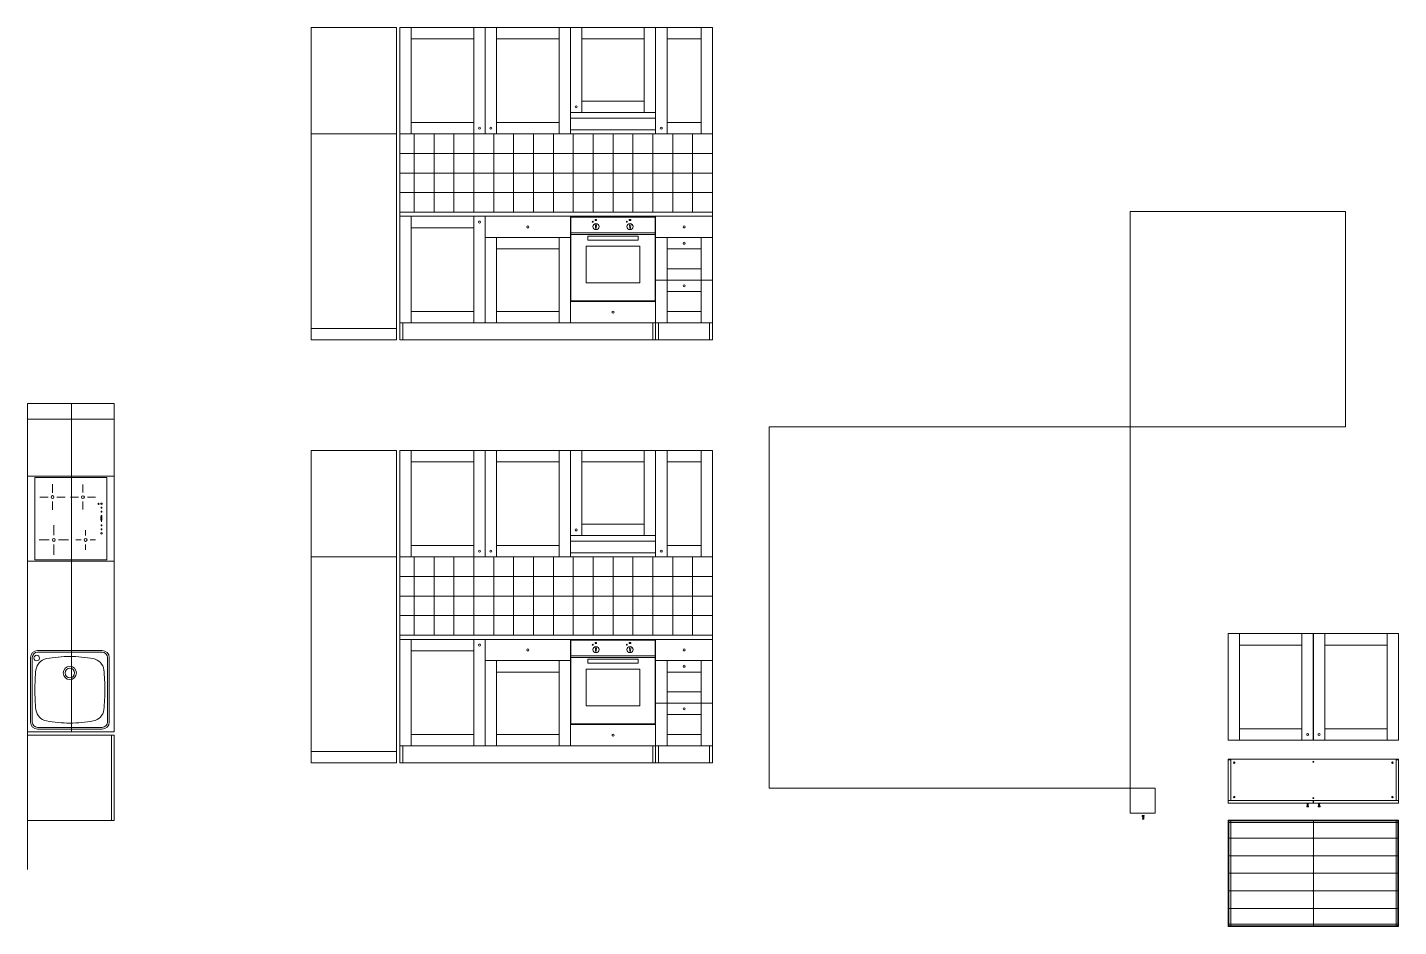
# Model space of a CAD drawing. Header units: metres. Extents: x -11.5 to 7.4, y -3.8 to 5.9.
# Drawn here: x -11.48 to -1.82, y -0.42 to 5.91 of the extents above; entities that cross this region are included whole.
import ezdxf

# ---------------------------------------------------------------- set-up
doc = ezdxf.new("R2010")
doc.units = ezdxf.units.M
doc.header["$MEASUREMENT"] = 0
doc.header["$XCLIPFRAME"] = 0
doc.layers.add('__', color=7, linetype='Continuous')
for name, color, linetype, lineweight in [('A-FURN-BATH_Num_Penna__251_Num_Penna__251_Num_Penna__2_Num_Penna__251_Num_Penna__251_Num_Penna__251_Num_Penna__251_Num_Penna__251_Num_Penna__251_Num_Penna__251_Num_Penna__251', 251, 'Continuous', 18), ('A-FURN_Num_Penna__251_Num_Penna__251_Num_Penna__2_Num_Penna__251_Num_Penna__251_Num_Penna__251_Num_Penna__251_Num_Penna__251_Num_Penna__251_Num_Penna__251_Num_Penna__251', 251, 'Continuous', 18), ('A-FURN_Num_Penna__252_Num_Penna__252_Num_Penna__3_Num_Penna__252_Num_Penna__252_Num_Penna__252_Num_Penna__252_Num_Penna__252_Num_Penna__252_Num_Penna__252_Num_Penna__252', 252, 'Continuous', 18), ('A-FURN_Num_Penna__8_Num_Penna__8_Num_Penna__8_Num_Penna__8_Num_Penna__8_Num_Penna__8_Num_Penna__8_Num_Penna__8_Num_Penna__8_Num_Penna__8', 8, 'Continuous', 18), ('A-SECT-PATT_Num_Penna__5_Num_Penna__5_Num_Penna__5_Num_Penna__5_Num_Penna__5_Num_Penna__5_Num_Penna__5_Num_Penna__5_Num_Penna__5_Num_Penna__5', 5, 'Continuous', 18), ('A-SECT-PATT_Num_Penna__6_Num_Penna__6_Num_Penna__6_Num_Penna__6_Num_Penna__6_Num_Penna__6_Num_Penna__6_Num_Penna__6_Num_Penna__6_Num_Penna__6', 6, 'Continuous', 18), ('AA - pareti sezionate_Num_Penna__7_Num_Penna__7_Num_Penna__7_Num_Penna__7_Num_Penna__7_Num_Penna__7_Num_Penna__7_Num_Penna__7_Num_Penna__7_Num_Penna__7', 7, 'Continuous', 18), ('J-arredo_Num_Penna__8_Num_Penna__8_Num_Penna__8_Num_Penna__8_Num_Penna__8_Num_Penna__8_Num_Penna__8_Num_Penna__8_Num_Penna__8_Num_Penna__8', 8, 'Continuous', 18), ('PDF10_Solid Fills_Num_Penna__5_Num_Penna__5_Num_Penna__5_Num_Penna__5', 5, 'Continuous', 18), ('PDF10_Solid Fills_Num_Penna__82_Num_Penna__82_Num_Penna__82_Num_Penna__82', 82, 'Continuous', 18), ('PDF16_Geometry_Num_Penna__5_Num_Penna__5_Num_Penna__5_Num_Penna__5_Num_Penna__5_Num_Penna__5_Num_Penna__5_Num_Penna__3_Num_Penna__3_Num_Penna__3', 3, 'Continuous', 18), ('PDF16_Geometry_Num_Penna__5_Num_Penna__5_Num_Penna__5_Num_Penna__5_Num_Penna__5_Num_Penna__5_Num_Penna__5_Num_Penna__5_Num_Penna__5_Num_Penna__5', 5, 'Continuous', 18), ('PDF16_Geometry_Num_Penna__6_Num_Penna__6_Num_Penna__3_Num_Penna__3_Num_Penna__3_Num_Penna__3_Num_Penna__3_Num_Penna__3_Num_Penna__3_Num_Penna__3', 3, 'Continuous', 18), ('PDF16_Geometry_Num_Penna__6_Num_Penna__6_Num_Penna__6_Num_Penna__3_Num_Penna__3_Num_Penna__3_Num_Penna__3_Num_Penna__3_Num_Penna__3_Num_Penna__3', 3, 'Continuous', 18), ('PDF16_Geometry_Num_Penna__6_Num_Penna__6_Num_Penna__6_Num_Penna__6_Num_Penna__6_Num_Penna__6_Num_Penna__6_Num_Penna__6_Num_Penna__6_Num_Penna__6', 6, 'Continuous', 18), ('PDF_Geometry_Num_Penna__7_Num_Penna__7_Num_Penna__3_Num_Penna__3_Num_Penna__3_Num_Penna__3_Num_Penna__3_Num_Penna__3_Num_Penna__3_Num_Penna__3', 3, 'Continuous', 18), ('PDF_Geometry_Num_Penna__7_Num_Penna__7_Num_Penna__3_Num_Penna__6_Num_Penna__6_Num_Penna__6_Num_Penna__6_Num_Penna__6_Num_Penna__6_Num_Penna__6', 6, 'Continuous', 18)]:
    doc.layers.add(name, color=color, linetype=linetype, lineweight=lineweight)
picture_1 = doc.add_image_def('image1.jpg', size_in_pixel=(500, 500))
picture_2 = doc.add_image_def('image2.jpg', size_in_pixel=(500, 500))
picture_3 = doc.add_image_def('image3.jpg', size_in_pixel=(500, 500))

msp = doc.modelspace()

# ---------------------------------------------------------------- linework, layer by layer
at = {"layer": 'A-FURN-BATH_Num_Penna__251_Num_Penna__251_Num_Penna__2_Num_Penna__251_Num_Penna__251_Num_Penna__251_Num_Penna__251_Num_Penna__251_Num_Penna__251_Num_Penna__251_Num_Penna__251', "color": 251, "linetype": 'Continuous', "lineweight": 18}
for p, q in [((-11.4554, 1.4793), (-11.4554, 1.0221)), ((-11.4432, 1.4792), (-11.4432, 1.0221)), ((-11.4066, 1.5272), (-10.9503, 1.5272)), ((-11.4066, 1.515), (-10.9503, 1.515)), ((-10.9137, 1.4807), (-10.9137, 1.0221)), ((-10.9015, 1.4784), (-10.9015, 1.0221)), ((-11.4066, 0.9855), (-10.9503, 0.9855)), ((-11.4066, 0.9733), (-10.9503, 0.9733)), ((-11.4773, 0.955), (-10.8673, 0.955)), ((-11.4773, 0.93), (-10.8673, 0.93))]:
    msp.add_line(p, q, dxfattribs=at)
for centre, radius in [((-11.4118, 1.4737), 0.0198), ((-11.1784, 1.3686), 0.0464), ((-11.1784, 1.3686), 0.0336)]:
    msp.add_circle(centre, radius, dxfattribs=at)
for centre, radius, start, end in [((-11.4066, 1.4784), 0.0488, 90.00195, 180.00195), ((-11.4066, 1.4784), 0.0366, 90.00195, 180.00195), ((-11.3268, 1.3795), 0.0915, 100.38124, 172.77), ((-11.1784, 0.5695), 0.915, 90, 100.38124), ((-11.1784, 0.5695), 0.915, 79.61876, 90), ((-11.0301, 1.3795), 0.0915, 7.23, 79.61876), ((-10.9503, 1.4784), 0.0488, 0.00195, 90.00195), ((-10.9503, 1.4784), 0.0366, 0.00195, 90.00195), ((-10.0597, 1.2503), 1.3652, 174.08223, 180.00097), ((-12.2972, 1.2503), 1.3652, 359.99903, 5.91777), ((-10.0597, 1.2502), 1.3652, 179.99903, 185.91777), ((-12.2972, 1.2502), 1.3652, 354.08223, 0.00097), ((-11.3268, 1.121), 0.0915, 187.23, 259.61876), ((-11.0301, 1.121), 0.0915, 280.38124, 352.77), ((-11.4066, 1.0221), 0.0488, 180, 270), ((-11.4066, 1.0221), 0.0366, 180, 270), ((-11.1784, 1.931), 0.915, 259.61876, 270), ((-11.1784, 1.931), 0.915, 270, 280.38124), ((-10.9503, 1.0221), 0.0488, 270, 0), ((-10.9503, 1.0221), 0.0366, 270, 0)]:
    msp.add_arc(centre, radius, start, end, dxfattribs=at)
at = {"layer": 'A-FURN_Num_Penna__251_Num_Penna__251_Num_Penna__2_Num_Penna__251_Num_Penna__251_Num_Penna__251_Num_Penna__251_Num_Penna__251_Num_Penna__251_Num_Penna__251_Num_Penna__251', "color": 251, "linetype": 'Continuous', "lineweight": 18}
for p, q in [((-10.8673, 3.265), (-11.4773, 3.265)), ((-10.8673, 0.955), (-10.8673, 3.265)), ((-10.8673, 3.155), (-11.4773, 3.155)), ((-11.426, 2.165), (-11.426, 2.745)), ((-11.426, 2.745), (-10.9187, 2.745)), ((-10.9187, 2.745), (-10.9187, 2.165)), ((-11.3309, 2.6069), (-11.3909, 2.6069)), ((-11.3008, 2.637), (-11.3008, 2.697)), ((-11.2707, 2.6069), (-11.2108, 2.6069)), ((-11.1182, 2.6067), (-11.1744, 2.6067)), ((-11.0864, 2.6384), (-11.0864, 2.6946)), ((-11.0547, 2.6067), (-10.9985, 2.6067)), ((-11.3008, 2.5768), (-11.3008, 2.5169)), ((-11.0864, 2.5749), (-11.0864, 2.5187)), ((-10.9593, 2.5291), (-10.9593, 2.5357)), ((-10.9593, 2.5357), (-10.9526, 2.5357)), ((-10.9526, 2.5291), (-10.9593, 2.5291)), ((-10.9526, 2.5357), (-10.9526, 2.5291)), ((-10.9602, 2.4752), (-10.9523, 2.4752)), ((-10.96, 2.4436), (-10.96, 2.4692)), ((-10.96, 2.4692), (-10.9526, 2.4692)), ((-10.9526, 2.4436), (-10.96, 2.4436)), ((-10.9593, 2.5018), (-10.9593, 2.5085)), ((-10.9593, 2.5085), (-10.9526, 2.5085)), ((-10.9526, 2.5018), (-10.9593, 2.5018)), ((-10.9567, 2.4327), (-10.9567, 2.4405)), ((-10.9562, 2.4712), (-10.9562, 2.4788)), ((-10.9526, 2.5085), (-10.9526, 2.5018)), ((-10.9526, 2.4692), (-10.9526, 2.4436)), ((-11.2912, 2.338), (-11.2912, 2.4092)), ((-11.0676, 2.3373), (-11.0676, 2.3748)), ((-10.9593, 2.4042), (-10.9593, 2.4109)), ((-10.9593, 2.4109), (-10.9526, 2.4109)), ((-10.9526, 2.4042), (-10.9593, 2.4042)), ((-10.9593, 2.3765), (-10.9593, 2.3832)), ((-10.9593, 2.3832), (-10.9526, 2.3832)), ((-10.9526, 2.3765), (-10.9593, 2.3765)), ((-10.9526, 2.4109), (-10.9526, 2.4042)), ((-10.9526, 2.3832), (-10.9526, 2.3765)), ((-11.324, 2.3052), (-11.3952, 2.3052)), ((-11.2912, 2.2725), (-11.2912, 2.2013)), ((-11.2585, 2.3052), (-11.1873, 2.3052)), ((-11.0997, 2.3052), (-11.1372, 2.3052)), ((-11.0676, 2.2731), (-11.0676, 2.2356)), ((-11.0355, 2.3052), (-10.9981, 2.3052)), ((-10.9187, 2.165), (-11.426, 2.165)), ((-10.8853, 0.33), (-10.8853, 0.93)), ((-10.8673, 0.33), (-10.8673, 0.93)), ((-11.4773, 0.33), (-10.8673, 0.33))]:
    msp.add_line(p, q, dxfattribs=at)
for centre, radius in [((-11.3008, 2.6069), 0.0101), ((-11.0864, 2.6067), 0.0101), ((-10.9764, 2.5597), 0.00389), ((-10.9559, 2.5597), 0.00521), ((-10.9559, 2.3523), 0.00521), ((-11.2912, 2.3052), 0.0101), ((-11.0676, 2.3052), 0.0101)]:
    msp.add_circle(centre, radius, dxfattribs=at)
at = {"layer": 'A-FURN_Num_Penna__252_Num_Penna__252_Num_Penna__3_Num_Penna__252_Num_Penna__252_Num_Penna__252_Num_Penna__252_Num_Penna__252_Num_Penna__252_Num_Penna__252_Num_Penna__252', "color": 252, "linetype": 'Continuous', "lineweight": 18}
for p, q in [((-11.1673, 0.955), (-11.1673, 3.265)), ((-11.4773, 2.755), (-10.8673, 2.755)), ((-11.4773, 2.155), (-10.8673, 2.155))]:
    msp.add_line(p, q, dxfattribs=at)
at = {"layer": 'A-FURN_Num_Penna__8_Num_Penna__8_Num_Penna__8_Num_Penna__8_Num_Penna__8_Num_Penna__8_Num_Penna__8_Num_Penna__8_Num_Penna__8_Num_Penna__8', "color": 8, "linetype": 'Continuous', "lineweight": 18}
for p, q in [((-11.4773, 2.185), (-11.4773, 3.265)), ((-11.4773, 2.185), (-11.4773, 1.525)), ((-11.4773, 0.745), (-11.4773, 1.525))]:
    msp.add_line(p, q, dxfattribs=at)
at = {"layer": 'A-SECT-PATT_Num_Penna__5_Num_Penna__5_Num_Penna__5_Num_Penna__5_Num_Penna__5_Num_Penna__5_Num_Penna__5_Num_Penna__5_Num_Penna__5_Num_Penna__5', "color": 5, "linetype": 'Continuous', "lineweight": 18}
for centre in [(-2.4644, 0.9356), (-2.3844, 0.9356)]:
    msp.add_circle(centre, 0.007, dxfattribs=at)
at = {"layer": 'A-SECT-PATT_Num_Penna__6_Num_Penna__6_Num_Penna__6_Num_Penna__6_Num_Penna__6_Num_Penna__6_Num_Penna__6_Num_Penna__6_Num_Penna__6_Num_Penna__6', "color": 6, "linetype": 'Continuous', "lineweight": 18}
for p, q in [((-9.4797, 5.9137), (-9.4797, 3.7137)), ((-8.8797, 5.9137), (-9.4797, 5.9137)), ((-8.8797, 5.9137), (-8.8797, 3.7137)), ((-8.8547, 5.9137), (-6.6547, 5.9137)), ((-8.8547, 5.9137), (-8.8547, 5.1637)), ((-8.7747, 5.9137), (-8.7747, 5.1637)), ((-8.3347, 5.9137), (-8.3347, 5.1637)), ((-8.2547, 5.9137), (-8.2547, 5.1637)), ((-8.1747, 5.9137), (-8.1747, 5.1637)), ((-7.7347, 5.9137), (-7.7347, 5.1637)), ((-7.6547, 5.9137), (-7.6547, 5.1637)), ((-7.5747, 5.9137), (-7.5747, 5.3137)), ((-7.1347, 5.9137), (-7.1347, 5.3137)), ((-7.0547, 5.9137), (-7.0547, 5.1637)), ((-6.9747, 5.9137), (-6.9747, 5.1637)), ((-6.7347, 5.9137), (-6.7347, 5.1637)), ((-6.6547, 5.9137), (-6.6547, 3.7137)), ((-8.7747, 5.8337), (-8.3347, 5.8337)), ((-8.1747, 5.8337), (-7.7347, 5.8337)), ((-7.5747, 5.8337), (-7.1347, 5.8337)), ((-6.9747, 5.8337), (-6.7347, 5.8337)), ((-7.6547, 5.3137), (-7.0547, 5.3137)), ((-7.5747, 5.3937), (-7.1347, 5.3937)), ((-8.7747, 5.2437), (-8.3347, 5.2437)), ((-8.1747, 5.2437), (-7.7347, 5.2437)), ((-7.6547, 5.2737), (-7.0547, 5.2737)), ((-6.9747, 5.2437), (-6.7347, 5.2437)), ((-8.8797, 5.1637), (-9.4797, 5.1637)), ((-8.8547, 5.1637), (-6.6547, 5.1637)), ((-8.8547, 5.1637), (-8.8547, 4.6137)), ((-8.7547, 5.1637), (-8.7547, 4.6137)), ((-8.6147, 5.1637), (-8.6147, 4.6137)), ((-8.4747, 5.1637), (-8.4747, 4.6137)), ((-8.3347, 5.1637), (-8.3347, 4.6137)), ((-8.1947, 5.1637), (-8.1947, 4.6137)), ((-8.0547, 5.1637), (-8.0547, 4.6137)), ((-7.9147, 5.1637), (-7.9147, 4.6137)), ((-7.7747, 5.1637), (-7.7747, 4.6137)), ((-7.6547, 5.1937), (-7.0547, 5.1937)), ((-7.6347, 5.1637), (-7.6347, 4.6137)), ((-7.4947, 5.1637), (-7.4947, 4.6137)), ((-7.3547, 5.1637), (-7.3547, 4.6137)), ((-7.2147, 5.1637), (-7.2147, 4.6137)), ((-7.0747, 5.1637), (-7.0747, 4.6137)), ((-6.9347, 5.1637), (-6.9347, 4.6137)), ((-6.7947, 5.1637), (-6.7947, 4.6137)), ((-6.6547, 5.0262), (-8.8547, 5.0262)), ((-6.6547, 4.8887), (-8.8547, 4.8887)), ((-6.6547, 4.7512), (-8.8547, 4.7512)), ((-6.6547, 4.6137), (-8.8547, 4.6137)), ((-8.8547, 4.6137), (-8.8547, 3.8337)), ((-6.6547, 4.5837), (-8.8547, 4.5837)), ((-8.7747, 4.5837), (-8.7747, 3.8337)), ((-8.3347, 4.5837), (-8.3347, 3.8337)), ((-8.2547, 4.5837), (-8.2547, 3.8337)), ((-7.6547, 4.5837), (-7.6547, 3.8337)), ((-7.6517, 4.5782), (-7.0577, 4.5782)), ((-7.6517, 4.5782), (-7.6517, 3.9892)), ((-7.48, 4.5622), (-7.4699, 4.5622)), ((-7.48, 4.5536), (-7.48, 4.5622)), ((-7.4699, 4.5536), (-7.48, 4.5536)), ((-7.4699, 4.5622), (-7.4699, 4.5536)), ((-7.4547, 4.6137), (-6.6547, 4.6137)), ((-7.2401, 4.5622), (-7.23, 4.5622)), ((-7.2401, 4.5536), (-7.2401, 4.5622)), ((-7.23, 4.5536), (-7.2401, 4.5536)), ((-7.23, 4.5622), (-7.23, 4.5536)), ((-7.0577, 4.5782), (-7.0577, 3.9892)), ((-7.0547, 4.5837), (-7.0547, 3.7137)), ((-8.3347, 4.5037), (-8.7747, 4.5037)), ((-7.6517, 4.4682), (-7.0577, 4.4682)), ((-7.6517, 4.4552), (-7.0577, 4.4552)), ((-7.5314, 4.4446), (-7.178, 4.4446)), ((-7.5314, 4.4161), (-7.5314, 4.4446)), ((-7.4746, 4.49), (-7.4813, 4.5325)), ((-7.4746, 4.49), (-7.468, 4.5325)), ((-7.2348, 4.49), (-7.2414, 4.5325)), ((-7.2348, 4.49), (-7.2281, 4.5325)), ((-7.178, 4.4446), (-7.178, 4.4161)), ((-7.6547, 4.4337), (-8.2547, 4.4337)), ((-8.1747, 4.4337), (-8.1747, 3.8337)), ((-7.7347, 4.3537), (-8.1747, 4.3537)), ((-7.7347, 4.4337), (-7.7347, 3.8337)), ((-7.5445, 4.3741), (-7.1649, 4.3741)), ((-7.5445, 4.1158), (-7.5445, 4.3741)), ((-7.178, 4.4161), (-7.5314, 4.4161)), ((-7.1649, 4.3741), (-7.1649, 4.1158)), ((-6.6547, 4.4337), (-7.0547, 4.4337)), ((-6.9747, 4.4337), (-6.9747, 3.8337)), ((-6.7347, 4.3537), (-6.9747, 4.3537)), ((-6.7347, 4.4337), (-6.7347, 3.8337)), ((-6.7347, 4.2137), (-6.9747, 4.2137)), ((-7.1649, 4.1158), (-7.5445, 4.1158)), ((-7.0547, 4.1337), (-6.6547, 4.1337)), ((-7.0547, 3.9837), (-7.6547, 3.9837)), ((-7.6517, 3.9892), (-7.0577, 3.9892)), ((-6.7347, 4.0537), (-6.9747, 4.0537)), ((-8.3347, 3.9137), (-8.7747, 3.9137)), ((-7.7347, 3.9137), (-8.1747, 3.9137)), ((-6.7347, 3.9137), (-6.9747, 3.9137)), ((-8.8797, 3.7937), (-9.4797, 3.7937)), ((-6.6547, 3.8337), (-8.8547, 3.8337)), ((-8.8547, 3.8337), (-8.8547, 3.7137)), ((-8.8347, 3.8337), (-8.8347, 3.7137)), ((-7.0747, 3.8337), (-7.0747, 3.7137)), ((-7.0347, 3.8337), (-7.0347, 3.7137)), ((-6.6747, 3.8337), (-6.6747, 3.7137)), ((-8.8797, 3.7137), (-9.4797, 3.7137)), ((-6.6547, 3.7137), (-8.8547, 3.7137)), ((-9.4797, 2.9355), (-9.4797, 0.7355)), ((-8.8797, 2.9355), (-9.4797, 2.9355)), ((-8.8797, 2.9355), (-8.8797, 0.7355)), ((-8.8547, 2.9355), (-6.6547, 2.9355)), ((-8.8547, 2.9355), (-8.8547, 2.1855)), ((-8.7747, 2.9355), (-8.7747, 2.1855)), ((-8.3347, 2.9355), (-8.3347, 2.1855)), ((-8.2547, 2.9355), (-8.2547, 2.1855)), ((-8.1747, 2.9355), (-8.1747, 2.1855)), ((-7.7347, 2.9355), (-7.7347, 2.1855)), ((-7.6547, 2.9355), (-7.6547, 2.1855)), ((-7.5747, 2.9355), (-7.5747, 2.3355)), ((-7.1347, 2.9355), (-7.1347, 2.3355)), ((-7.0547, 2.9355), (-7.0547, 2.1855)), ((-6.9747, 2.9355), (-6.9747, 2.1855)), ((-6.7347, 2.9355), (-6.7347, 2.1855)), ((-6.6547, 2.9355), (-6.6547, 0.7355)), ((-8.7747, 2.8555), (-8.3347, 2.8555)), ((-8.1747, 2.8555), (-7.7347, 2.8555)), ((-7.5747, 2.8555), (-7.1347, 2.8555)), ((-6.9747, 2.8555), (-6.7347, 2.8555)), ((-7.5747, 2.4155), (-7.1347, 2.4155)), ((-7.6547, 2.3355), (-7.0547, 2.3355)), ((-8.7747, 2.2655), (-8.3347, 2.2655)), ((-8.1747, 2.2655), (-7.7347, 2.2655)), ((-7.6547, 2.2955), (-7.0547, 2.2955)), ((-6.9747, 2.2655), (-6.7347, 2.2655)), ((-8.8797, 2.1855), (-9.4797, 2.1855)), ((-8.8547, 2.1855), (-6.6547, 2.1855)), ((-8.8547, 2.1855), (-8.8547, 1.6355)), ((-8.7547, 2.1855), (-8.7547, 1.6355)), ((-8.6147, 2.1855), (-8.6147, 1.6355)), ((-8.4747, 2.1855), (-8.4747, 1.6355)), ((-8.3347, 2.1855), (-8.3347, 1.6355)), ((-8.1947, 2.1855), (-8.1947, 1.6355)), ((-8.0547, 2.1855), (-8.0547, 1.6355)), ((-7.9147, 2.1855), (-7.9147, 1.6355)), ((-7.7747, 2.1855), (-7.7747, 1.6355)), ((-7.6547, 2.2155), (-7.0547, 2.2155)), ((-7.6347, 2.1855), (-7.6347, 1.6355)), ((-7.4947, 2.1855), (-7.4947, 1.6355)), ((-7.3547, 2.1855), (-7.3547, 1.6355)), ((-7.2147, 2.1855), (-7.2147, 1.6355)), ((-7.0747, 2.1855), (-7.0747, 1.6355)), ((-6.9347, 2.1855), (-6.9347, 1.6355)), ((-6.7947, 2.1855), (-6.7947, 1.6355)), ((-6.6547, 2.048), (-8.8547, 2.048)), ((-6.6547, 1.9105), (-8.8547, 1.9105)), ((-6.6547, 1.773), (-8.8547, 1.773)), ((-2.9444, 1.6456), (-2.9444, 0.8956)), ((-2.5044, 1.6456), (-2.5044, 0.8956)), ((-2.4264, 1.6456), (-2.4264, 0.8956)), ((-2.4224, 1.6456), (-2.4224, 0.8956)), ((-2.3444, 1.6456), (-2.3444, 0.8956)), ((-1.9044, 1.6456), (-1.9044, 0.8956)), ((-6.6547, 1.6355), (-8.8547, 1.6355)), ((-8.8547, 1.6355), (-8.8547, 0.8555)), ((-6.6547, 1.6055), (-8.8547, 1.6055)), ((-8.7747, 1.6055), (-8.7747, 0.8555)), ((-8.3347, 1.6055), (-8.3347, 0.8555)), ((-8.2547, 1.6055), (-8.2547, 0.8555)), ((-7.6547, 1.6055), (-7.6547, 0.8555)), ((-7.6517, 1.6), (-7.0577, 1.6)), ((-7.6517, 1.6), (-7.6517, 1.011)), ((-7.4746, 1.5119), (-7.4813, 1.5544)), ((-7.48, 1.5841), (-7.4699, 1.5841)), ((-7.48, 1.5754), (-7.48, 1.5841)), ((-7.4699, 1.5754), (-7.48, 1.5754)), ((-7.4746, 1.5119), (-7.468, 1.5544)), ((-7.4699, 1.5841), (-7.4699, 1.5754)), ((-7.4547, 1.6355), (-6.6547, 1.6355)), ((-7.2348, 1.5119), (-7.2414, 1.5544)), ((-7.2401, 1.5841), (-7.23, 1.5841)), ((-7.2401, 1.5754), (-7.2401, 1.5841)), ((-7.23, 1.5754), (-7.2401, 1.5754)), ((-7.2348, 1.5119), (-7.2281, 1.5544)), ((-7.23, 1.5841), (-7.23, 1.5754)), ((-7.0577, 1.6), (-7.0577, 1.011)), ((-7.0547, 1.6055), (-7.0547, 0.7355)), ((-2.9444, 1.5656), (-2.5044, 1.5656)), ((-2.3444, 1.5656), (-1.9044, 1.5656)), ((-8.3347, 1.5255), (-8.7747, 1.5255)), ((-7.6547, 1.4555), (-8.2547, 1.4555)), ((-8.1747, 1.4555), (-8.1747, 0.8555)), ((-7.7347, 1.4555), (-7.7347, 0.8555)), ((-7.6517, 1.49), (-7.0577, 1.49)), ((-7.6517, 1.477), (-7.0577, 1.477)), ((-7.5314, 1.4665), (-7.178, 1.4665)), ((-7.5314, 1.438), (-7.5314, 1.4665)), ((-7.178, 1.4665), (-7.178, 1.438)), ((-6.6547, 1.4555), (-7.0547, 1.4555)), ((-6.9747, 1.4555), (-6.9747, 0.8555)), ((-6.7347, 1.4555), (-6.7347, 0.8555)), ((-7.7347, 1.3755), (-8.1747, 1.3755)), ((-7.5445, 1.3959), (-7.1649, 1.3959)), ((-7.5445, 1.1377), (-7.5445, 1.3959)), ((-7.178, 1.438), (-7.5314, 1.438)), ((-7.1649, 1.3959), (-7.1649, 1.1377)), ((-6.7347, 1.3755), (-6.9747, 1.3755)), ((-6.7347, 1.2355), (-6.9747, 1.2355)), ((-7.1649, 1.1377), (-7.5445, 1.1377)), ((-7.0547, 1.1555), (-6.6547, 1.1555)), ((-6.7347, 1.0755), (-6.9747, 1.0755)), ((-7.0547, 1.0055), (-7.6547, 1.0055)), ((-7.6517, 1.011), (-7.0577, 1.011)), ((-2.9444, 0.9756), (-2.5044, 0.9756)), ((-2.3444, 0.9756), (-1.9044, 0.9756)), ((-8.3347, 0.9355), (-8.7747, 0.9355)), ((-7.7347, 0.9355), (-8.1747, 0.9355)), ((-6.7347, 0.9355), (-6.9747, 0.9355)), ((-8.8797, 0.8155), (-9.4797, 0.8155)), ((-6.6547, 0.8555), (-8.8547, 0.8555)), ((-8.8547, 0.8555), (-8.8547, 0.7355)), ((-8.8347, 0.8555), (-8.8347, 0.7355)), ((-7.0747, 0.8555), (-7.0747, 0.7355)), ((-7.0347, 0.8555), (-7.0347, 0.7355)), ((-6.6747, 0.8555), (-6.6747, 0.7355)), ((-8.8797, 0.7355), (-9.4797, 0.7355)), ((-6.6547, 0.7355), (-8.8547, 0.7355))]:
    msp.add_line(p, q, dxfattribs=at)
for centre, radius in [((-7.6147, 5.3537), 0.007), ((-8.2947, 5.2037), 0.007), ((-8.2147, 5.2037), 0.007), ((-7.0147, 5.2037), 0.007), ((-8.2947, 4.5437), 0.007), ((-7.4975, 4.5458), 0.00318), ((-7.2576, 4.5458), 0.00318), ((-7.9547, 4.5087), 0.007), ((-7.4746, 4.5117), 0.0218), ((-7.2348, 4.5117), 0.0218), ((-6.8547, 4.5087), 0.007), ((-6.8547, 4.3937), 0.007), ((-6.8547, 4.0937), 0.007), ((-7.3547, 3.9087), 0.007), ((-7.6147, 2.3755), 0.007), ((-8.2947, 2.2255), 0.007), ((-8.2147, 2.2255), 0.007), ((-7.0147, 2.2255), 0.007), ((-8.2947, 1.5655), 0.007), ((-7.4975, 1.5677), 0.00318), ((-7.4746, 1.5336), 0.0218), ((-7.2576, 1.5677), 0.00318), ((-7.2348, 1.5336), 0.0218), ((-7.9547, 1.5305), 0.007), ((-6.8547, 1.5305), 0.007), ((-6.8547, 1.4155), 0.007), ((-6.8547, 1.1155), 0.007), ((-7.3547, 0.9305), 0.007)]:
    msp.add_circle(centre, radius, dxfattribs=at)
at = {"layer": 'AA - pareti sezionate_Num_Penna__7_Num_Penna__7_Num_Penna__7_Num_Penna__7_Num_Penna__7_Num_Penna__7_Num_Penna__7_Num_Penna__7_Num_Penna__7_Num_Penna__7', "color": 7, "linetype": 'Continuous', "lineweight": 18}
msp.add_line((-11.4773, -0.015), (-11.4773, 3.265), dxfattribs=at)
at = {"layer": 'J-arredo_Num_Penna__8_Num_Penna__8_Num_Penna__8_Num_Penna__8_Num_Penna__8_Num_Penna__8_Num_Penna__8_Num_Penna__8_Num_Penna__8_Num_Penna__8', "color": 8, "linetype": 'Continuous', "lineweight": 18}
msp.add_line((-11.4772, 0.725), (-11.4772, 0.0352), dxfattribs=at)
at = {"layer": 'PDF10_Solid Fills_Num_Penna__5_Num_Penna__5_Num_Penna__5_Num_Penna__5', "color": 5, "linetype": 'Continuous', "lineweight": 18}
for p, q in [((-2.9788, 0.7375), (-2.9839, 0.7375)), ((-2.9788, 0.7365), (-2.9839, 0.7365)), ((-2.4256, 0.744), (-2.4249, 0.745)), ((-2.4256, 0.744), (-2.4249, 0.743)), ((-2.4249, 0.745), (-2.4238, 0.745)), ((-2.4249, 0.743), (-2.4238, 0.743)), ((-2.4231, 0.744), (-2.4238, 0.745)), ((-2.4231, 0.744), (-2.4238, 0.743)), ((-1.8699, 0.7375), (-1.8648, 0.7375)), ((-1.8699, 0.7365), (-1.8648, 0.7365)), ((-2.9788, 0.4955), (-2.9839, 0.4955)), ((-2.9788, 0.4945), (-2.9839, 0.4945)), ((-2.4256, 0.488), (-2.4249, 0.489)), ((-2.4256, 0.488), (-2.4249, 0.487)), ((-2.4249, 0.489), (-2.4238, 0.489)), ((-2.4249, 0.487), (-2.4238, 0.487)), ((-2.4231, 0.488), (-2.4238, 0.489)), ((-2.4231, 0.488), (-2.4238, 0.487)), ((-1.8699, 0.4955), (-1.8648, 0.4955)), ((-1.8699, 0.4945), (-1.8648, 0.4945))]:
    msp.add_line(p, q, dxfattribs=at)
for centre, radius in [((-2.9814, 0.737), 0.005), ((-2.4244, 0.744), 0.003), ((-1.8674, 0.737), 0.005), ((-2.9814, 0.495), 0.005), ((-2.4244, 0.488), 0.003), ((-1.8674, 0.495), 0.005), ((-2.4244, 0.2052), 0.0025), ((-2.4244, 0.0817), 0.0025), ((-2.4244, -0.0418), 0.0025), ((-2.4244, -0.1653), 0.0025), ((-2.4244, -0.2888), 0.0025)]:
    msp.add_circle(centre, radius, dxfattribs=at)
for centre, start, end in [((-2.9839, 0.737), 90, 270), ((-2.9788, 0.737), 270, 90), ((-1.8699, 0.737), 90, 270), ((-1.8648, 0.737), 270, 90), ((-2.9839, 0.495), 90, 270), ((-2.9788, 0.495), 270, 90), ((-1.8699, 0.495), 90, 270), ((-1.8648, 0.495), 270, 90)]:
    msp.add_arc(centre, 0.0005, start, end, dxfattribs=at)
at = {"layer": 'PDF10_Solid Fills_Num_Penna__82_Num_Penna__82_Num_Penna__82_Num_Penna__82', "color": 82, "linetype": 'Continuous', "lineweight": 18}
for p, q in [((-2.9863, 0.7375), (-2.9864, 0.7375)), ((-2.9863, 0.7365), (-2.9864, 0.7365)), ((-2.9764, 0.7375), (-2.9764, 0.7375)), ((-2.9764, 0.7365), (-2.9764, 0.7365)), ((-1.8724, 0.7375), (-1.8723, 0.7375)), ((-1.8724, 0.7365), (-1.8723, 0.7365)), ((-1.8624, 0.7375), (-1.8624, 0.7375)), ((-1.8624, 0.7365), (-1.8624, 0.7365))]:
    msp.add_line(p, q, dxfattribs=at)
at = {"layer": 'PDF16_Geometry_Num_Penna__5_Num_Penna__5_Num_Penna__5_Num_Penna__5_Num_Penna__5_Num_Penna__5_Num_Penna__5_Num_Penna__3_Num_Penna__3_Num_Penna__3', "color": 3, "linetype": 'Continuous', "lineweight": 18}
for p, q in [((-2.4264, 1.6456), (-2.4224, 1.6456)), ((-2.4264, 0.8956), (-2.4224, 0.8956))]:
    msp.add_line(p, q, dxfattribs=at)
at = {"layer": 'PDF16_Geometry_Num_Penna__5_Num_Penna__5_Num_Penna__5_Num_Penna__5_Num_Penna__5_Num_Penna__5_Num_Penna__5_Num_Penna__5_Num_Penna__5_Num_Penna__5', "color": 5, "linetype": 'Continuous', "lineweight": 18}
for p, q in [((-2.4714, 0.4309), (-2.4674, 0.4352)), ((-2.4574, 0.4309), (-2.4714, 0.4309)), ((-2.4714, 0.427), (-2.4714, 0.4309)), ((-2.4574, 0.427), (-2.4714, 0.427)), ((-2.4599, 0.452), (-2.4688, 0.452)), ((-2.4688, 0.4483), (-2.4688, 0.452)), ((-2.4599, 0.4483), (-2.4688, 0.4483)), ((-2.4674, 0.4352), (-2.4674, 0.4468)), ((-2.4614, 0.4352), (-2.4614, 0.4468)), ((-2.4574, 0.4309), (-2.4614, 0.4352)), ((-2.4599, 0.4483), (-2.4599, 0.452)), ((-2.4574, 0.427), (-2.4574, 0.4309)), ((-2.3914, 0.4309), (-2.3874, 0.4352)), ((-2.3774, 0.4309), (-2.3914, 0.4309)), ((-2.3914, 0.427), (-2.3914, 0.4309)), ((-2.3774, 0.427), (-2.3914, 0.427)), ((-2.3799, 0.452), (-2.3888, 0.452)), ((-2.3888, 0.4483), (-2.3888, 0.452)), ((-2.3799, 0.4483), (-2.3888, 0.4483)), ((-2.3874, 0.4352), (-2.3874, 0.4468)), ((-2.3814, 0.4352), (-2.3814, 0.4468)), ((-2.3774, 0.4309), (-2.3814, 0.4352)), ((-2.3799, 0.4483), (-2.3799, 0.452)), ((-2.3774, 0.427), (-2.3774, 0.4309)), ((-3.6288, 0.3641), (-3.6288, 0.3602)), ((-3.6288, 0.3641), (-3.6148, 0.3641)), ((-3.6288, 0.3602), (-3.6148, 0.3602)), ((-3.6288, 0.3602), (-3.6248, 0.3558)), ((-3.6262, 0.3427), (-3.6262, 0.3391)), ((-3.6262, 0.3427), (-3.6173, 0.3427)), ((-3.6262, 0.3391), (-3.6173, 0.3391)), ((-3.6248, 0.3558), (-3.6248, 0.3442)), ((-3.6148, 0.3602), (-3.6188, 0.3558)), ((-3.6188, 0.3558), (-3.6188, 0.3442)), ((-3.6173, 0.3427), (-3.6173, 0.3391)), ((-3.6148, 0.3641), (-3.6148, 0.3602))]:
    msp.add_line(p, q, dxfattribs=at)
for centre, start, end in [((-2.4688, 0.4468), 0, 90), ((-2.4599, 0.4468), 90, 180), ((-2.3888, 0.4468), 0, 90), ((-2.3799, 0.4468), 90, 180), ((-3.6262, 0.3442), 270, 0), ((-3.6173, 0.3442), 180, 270)]:
    msp.add_arc(centre, 0.00148, start, end, dxfattribs=at)
at = {"layer": 'PDF16_Geometry_Num_Penna__6_Num_Penna__6_Num_Penna__3_Num_Penna__3_Num_Penna__3_Num_Penna__3_Num_Penna__3_Num_Penna__3_Num_Penna__3_Num_Penna__3', "color": 3, "linetype": 'Continuous', "lineweight": 18}
for p, q in [((-3.0199, 0.762), (-3.0064, 0.762)), ((-1.8424, 0.762), (-1.8289, 0.762))]:
    msp.add_line(p, q, dxfattribs=at)
at = {"layer": 'PDF16_Geometry_Num_Penna__6_Num_Penna__6_Num_Penna__6_Num_Penna__3_Num_Penna__3_Num_Penna__3_Num_Penna__3_Num_Penna__3_Num_Penna__3_Num_Penna__3', "color": 3, "linetype": 'Continuous', "lineweight": 18}
for p, q in [((-3.0199, 0.3332), (-3.0064, 0.3332)), ((-3.0199, 0.3152), (-1.8289, 0.3152)), ((-3.0064, 0.3287), (-3.0064, -0.4123)), ((-1.8424, 0.3332), (-1.8289, 0.3332)), ((-1.8424, 0.3287), (-1.8424, -0.4123)), ((-3.0199, 0.2052), (-1.8289, 0.2052)), ((-3.0199, 0.0817), (-1.8289, 0.0817)), ((-3.0199, -0.0418), (-1.8289, -0.0418)), ((-3.0199, -0.1653), (-1.8289, -0.1653)), ((-3.0199, -0.2888), (-1.8289, -0.2888)), ((-3.0199, -0.3988), (-1.8289, -0.3988)), ((-3.0199, -0.3988), (-1.8289, -0.3988)), ((-3.0199, -0.4168), (-3.0064, -0.4168)), ((-1.8424, -0.4168), (-1.8289, -0.4168))]:
    msp.add_line(p, q, dxfattribs=at)
at = {"layer": 'PDF16_Geometry_Num_Penna__6_Num_Penna__6_Num_Penna__6_Num_Penna__6_Num_Penna__6_Num_Penna__6_Num_Penna__6_Num_Penna__6_Num_Penna__6_Num_Penna__6', "color": 6, "linetype": 'Continuous', "lineweight": 18}
for p, q in [((-3.0244, 1.6456), (-2.4264, 1.6456)), ((-3.0244, 1.6456), (-3.0244, 0.8956)), ((-2.4224, 1.6456), (-1.8244, 1.6456)), ((-1.8244, 1.6456), (-1.8244, 0.8956)), ((-3.0244, 0.8956), (-2.4264, 0.8956)), ((-2.4224, 0.8956), (-1.8244, 0.8956)), ((-3.0244, 0.762), (-3.0199, 0.762)), ((-3.0244, 0.762), (-3.0244, 0.452)), ((-3.0199, 0.762), (-3.0199, 0.7575)), ((-3.0199, 0.7575), (-3.0064, 0.7575)), ((-3.0064, 0.762), (-3.0064, 0.47)), ((-3.0064, 0.762), (-1.8424, 0.762)), ((-1.8424, 0.762), (-1.8424, 0.47)), ((-1.8289, 0.7575), (-1.8424, 0.7575)), ((-1.8289, 0.762), (-1.8289, 0.7575)), ((-1.8289, 0.762), (-1.8244, 0.762)), ((-1.8244, 0.762), (-1.8244, 0.452)), ((-3.0244, 0.47), (-1.8244, 0.47)), ((-3.0244, 0.452), (-2.4264, 0.452)), ((-2.4264, 0.452), (-2.4264, 0.47)), ((-2.4224, 0.452), (-2.4224, 0.47)), ((-2.4224, 0.452), (-1.8244, 0.452)), ((-3.0244, 0.3332), (-3.0244, -0.4168)), ((-3.0244, 0.3332), (-3.0199, 0.3332)), ((-3.0199, 0.3332), (-3.0199, -0.4168)), ((-3.0199, 0.3287), (-3.0064, 0.3287)), ((-3.0064, 0.3332), (-1.8424, 0.3332)), ((-3.0064, 0.3287), (-1.8424, 0.3287)), ((-1.8424, 0.3287), (-1.8289, 0.3287)), ((-1.8289, 0.3332), (-1.8289, -0.4168)), ((-1.8289, 0.3332), (-1.8244, 0.3332)), ((-1.8244, 0.3332), (-1.8244, -0.4168)), ((-3.0244, -0.4168), (-3.0199, -0.4168)), ((-3.0199, -0.4123), (-3.0064, -0.4123)), ((-3.0064, -0.4123), (-3.0064, -0.4168)), ((-3.0064, -0.4123), (-1.8424, -0.4123)), ((-3.0064, -0.4168), (-1.8424, -0.4168)), ((-1.8424, -0.4123), (-1.8289, -0.4123)), ((-1.8424, -0.4123), (-1.8424, -0.4168)), ((-1.8289, -0.4168), (-1.8244, -0.4168))]:
    msp.add_line(p, q, dxfattribs=at)
at = {"layer": 'PDF_Geometry_Num_Penna__7_Num_Penna__7_Num_Penna__3_Num_Penna__3_Num_Penna__3_Num_Penna__3_Num_Penna__3_Num_Penna__3_Num_Penna__3_Num_Penna__3', "color": 3, "linetype": 'Continuous', "lineweight": 18}
msp.add_line((-2.4244, 0.3287), (-2.4244, -0.4123), dxfattribs=at)
at = {"layer": 'PDF_Geometry_Num_Penna__7_Num_Penna__7_Num_Penna__3_Num_Penna__6_Num_Penna__6_Num_Penna__6_Num_Penna__6_Num_Penna__6_Num_Penna__6_Num_Penna__6', "color": 6, "linetype": 'Continuous', "lineweight": 18}
for p, q in [((-3.0064, 0.3332), (-3.0064, 0.3287)), ((-1.8424, 0.3332), (-1.8424, 0.3287))]:
    msp.add_line(p, q, dxfattribs=at)

# ---------------------------------------------------------------- pictures from other files: only their frames are drawn
at = {"linetype": 'Continuous', "lineweight": 0}
image = msp.add_image(picture_3, insert=(-3.7143, 3.1006), size_in_units=(1.5167, 1.5167), dxfattribs=at)
image.set_boundary_path([(-0.5, -0.5), (499.5, 499.5)])
at = {"layer": '__', "linetype": 'Continuous', "lineweight": 0}
image = msp.add_image(picture_1, insert=(-3.7143, 0.5586), size_in_units=(2.542, 2.542), rotation=180, dxfattribs=at)
image.dxf.v_pixel = (0, 0.0050841)
image.set_boundary_path([(-0.5, -0.5), (499.5, 499.5)])
image = msp.add_image(picture_2, insert=(-3.7143, 0.3822), size_in_units=(0.1764, 0.1764), dxfattribs=at)
image.set_boundary_path([(-0.5, -0.5), (499.5, 499.5)])

doc.saveas('drawing.dxf')
